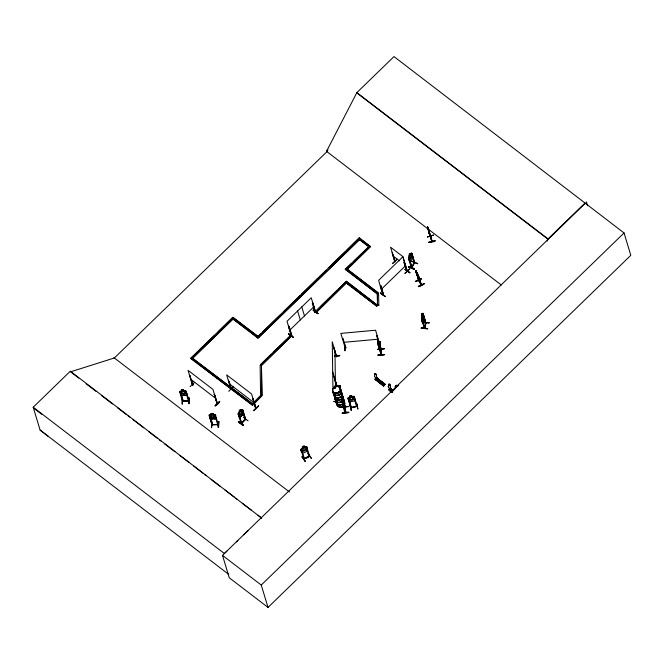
<?xml version="1.0" encoding="UTF-8"?>
<svg xmlns="http://www.w3.org/2000/svg" width="664" height="664" viewBox="0 0 664 664"><rect width="100%" height="100%" fill="white"/><g stroke="black" fill="none" stroke-linecap="round" stroke-linejoin="round"><path stroke-width="1" d="M188.941 401.023L182.575 401.529L179.653 391.619L185.264 390.781L186.069 391.179L189.008 401.039L186.31 391.843L185.721 392.084L186.31 391.843M179.728 391.694L180.284 391.171M180.508 392.499L179.927 392.349L180.508 392.499L183.281 401.247L182.691 401.521M186.957 394.134L186.625 395.279L181.604 395.611M182.218 398.574L182.193 404.26L182.5 398.533M182.625 401.496L182.5 400.931M183.745 390.938L184.932 391.221L185.547 393.271L184.75 394.233L182.749 394.399L181.413 393.603L180.791 391.544L181.753 391.096C179.346 388.689 187.074 390.175 181.421 390.05M188.418 400.84L185.721 391.893M183.214 401.014L188.908 400.716L188.252 400.517M189.074 403.712L189.041 397.869L189.057 403.529M189.124 403.679L189.423 398.01M304.427 458.625L301.663 449.835L301.141 450.117L301.663 449.835M424.254 327.966L424.686 327.493M424.354 328.298L424.495 327.825M424.777 327.858L424.362 327.493L425.865 322.712M425.765 322.38L425.599 323.011L423.151 313.823L425.923 323.36L423.151 313.823M426.089 322.812L424.653 328.348L424.611 327.925M425.989 322.53L424.396 328.34L421.441 318.662M418.718 279.884L421.383 284.682L420.843 284.399M418.685 280.706L416.087 270.812L418.428 276.763L416.677 273.651M375.716 378.779C376.762 377.758 375.284 378.663 376.571 378.156L385.087 384.539L376.671 378.065M389.004 390.191L389.527 389.685L392.449 392.109L389.087 389.486L391.337 391.918C386.68 390.432 391.378 387.925 390.125 389.121M423.914 320.438L424.279 318.222M422.603 313.433C421.366 314.661 420.885 321.31 422.926 323.717L424.371 318.18M408.966 258.902L409.057 258.354L411.63 267.907C410.543 268.854 419.631 255.001 411.439 267.824L408.509 258.138L411.605 253.084L414.27 263.21L414.834 262.795L411.887 253.739L414.27 263.21M408.509 266.994L414.195 269.302L408.509 266.994C408.451 265.824 414.942 268.422 414.203 269.31M408.626 266.538L414.311 268.845M216.398 417.839L216.066 419.017L211.052 419.092M212.912 413.514L210.787 413.514L212.53 419.05M214.704 414.51L215.501 414.95L214.704 414.51L209.094 415.124L212.057 424.952L209.293 415.946L209.899 415.739L212.513 424.943L209.899 415.739M339.719 355.68L335.054 356.128M348.633 406.625L342.118 407.248M211.368 427.649L212.082 421.93M215.094 415.614L215.675 415.598L215.094 415.614L217.726 424.786L218.282 424.171L217.643 424.528M217.709 424.761L217.767 424.171M219.012 421.798C217.734 420.785 217.767 427.757 218.589 427.475L218.996 421.781M218.232 427.483L218.647 421.632M377.94 349.422L384.456 348.808M192.709 384.713L192.394 384.207M192.933 384.829C191.929 385.278 193.44 382.547 191.415 379.775M216.862 402.94L217.385 403.33L216.896 403.031M217.335 403.214L217.485 403.662L214.314 394.358L217.111 403.297M231.304 389.303L230.84 388.905M228.441 380.165L231.412 389.585L230.989 389.345L226.648 374.878L251.548 393.935L255.939 408.36L255.474 407.48M255.466 408.028L252.918 398.898L256.096 408.202L255.491 408.061M243.331 414.07L243.456 412.485L243.373 414.07L239.87 417.473L238.974 416.834L239.895 417.399L243.373 414.07M376.347 378.38L385.004 384.622L383.551 386.025L375.118 379.576L376.588 377.932M423.981 320.446L424.113 319.152L423.491 317.101L422.985 317.143L422.561 320.671L423.864 323.368L424.337 321.517L423.939 320.413L424.337 321.517M421.449 315.375L422.005 313.532L421.681 317.741L422.304 319.799L422.81 319.749L423.234 316.23L422.611 314.172L422.262 314.728M424.811 327.867L421.839 318.82L424.628 328.306L424.777 327.742M337.03 385.743L336.814 386.274L336.665 385.394L337.08 386.523L332.697 371.865M337.104 386.182L340.167 385.759L334.581 386.382L340.126 385.85M342.383 401.164L345.629 412.651L342.682 403.156L342.923 403.646M334.1 387.859L334.316 388.523M334.822 388.033L334.598 387.876M334.963 387.967L334.863 388.531M338.657 391.743L339.188 391.428L338.69 391.777M338.847 391.926L339.329 391.644L338.823 391.519M380.97 348.974L381.178 354.866L381.094 349.214M381.07 349.297L381.327 349.828L378.023 339.96M381.003 354.036L381.443 354.825L378.696 345.33M421.242 328.248L421.275 327.784L427.682 328.738L421.242 328.273L427.657 328.73M421.267 327.792L427.616 328.564M288.798 333.909L293.546 337.445L288.599 334.141L288.798 333.71M380.563 292.899L385.261 296.443M388.407 385.004L388.946 384.141M238.534 422.047C238.808 420.436 243.995 425.217 243.207 425.632L238.534 422.047L243.223 425.582M238.708 421.673L243.456 425.383M238.741 421.798L243.389 425.209M342.101 399.944L341.968 397.861L342.964 400.566L343.014 404.152M378.115 341.254L377.7 340.059L378.04 341.254L378.14 340.698M307.125 450.773L307.332 449.345M303.938 458.915L309.648 456.185L306.544 446.416L301.39 448.673L300.875 449.478C300.784 454.242 304.411 453.429 307.183 450.781L307.432 449.37M336.225 355.887L336.374 356.717L336.631 356.095M336.665 385.493L337.096 386.24L334.1 376.812M345.147 406.824L345.404 412.676C342.416 410.061 340.549 384.116 343.52 406.368L342.209 398.699M345.662 412.535L345.438 406.8M304.527 458.915C301.431 459.363 310.37 457.712 309.441 455.662M308.909 456.168L309.382 455.687M409.173 254.993L409.505 256.096L408.468 258.18L409.356 261.143L410.111 261.674L409.389 261.077M421.972 320.762C421.781 319.641 422.047 313.491 423.466 315.292M422.038 320.77L421.881 319.093L422.985 314.844M421.839 318.82L421.706 319.326L422.063 318.844M423.366 313.848L423.018 314.329M422.81 322.131C426.579 311.623 421.134 323.069 422.877 322.14M430.762 236.409L432.056 241.571L427.508 226.706L429.218 232.076M427.981 228.549L431.832 241.63L431.899 240.742M302.244 456.799L305.365 461.555L302.004 456.94M216.779 403.189L217.327 403.812L212.936 389.386L188.036 370.338L192.386 384.805M314.869 312.138C315.923 312.935 314.122 312.03 315.375 311.648M395.097 261.716L392.158 252.594L394.665 261.732L394.781 261.176L395.113 261.657L390.515 247.157L402.965 256.686L407.381 271.385L407.073 270.555M411.315 267.451L414.195 262.977M411.414 267.775L412.004 267.36L409.248 258.437M414.394 263.06L414.519 262.313M241.621 422.877L241.09 423.408M245.663 418.951L245.705 419.374L242.841 410.219L242.435 410.618L245.389 419.681C245.755 416.992 243.472 422.868 241.09 423.491M351.488 407.455L350.808 407.613M357.182 406.069L356.568 405.961M388.423 384.663L388.664 385.925A1.469 0.664 -52.6 0 0 388.805 387.303L388.739 387.253A1.469 0.664 -52.6 0 1 388.598 385.875L388.664 385.925M392.524 390.764L390.258 388.913M350.194 405.073L351.405 410.518M407.331 270.929L406.999 270.663M407.356 271.36L407.215 270.746M406.658 271.294C408.152 271.344 406.161 270.555 407.065 271.692L404.11 262.629L404.517 262.23L404.268 262.753M333.801 388.1L334.399 387.635M333.992 387.917L333.801 388.382M239.032 416.876L238.135 413.846L239.513 412.078L239.189 410.925L240.617 409.489L239.181 410.974L239.513 412.078M240.617 409.489L240.999 410.626L242.02 409.647L238.085 413.879M394.217 389.652L395.595 387.817L395.213 386.672C397.014 383.12 396.632 388.008 398.051 385.344L398.699 385.311L394.574 388.714M383.593 386L375.094 378.978L384.082 385.527L375.658 379.061L375.143 379.559M375.459 379.252L383.618 385.743M383.584 386.016L384.066 385.543L383.659 385.859M389.32 389.892L391.835 391.436M392.814 390.473L390.15 388.888M390.532 388.706L390.49 388.125L392.847 390.449M345.106 350.692L344.989 344.882M418.328 275.477L421.25 285.138L418.494 280.233M418.785 280.158L418.42 280.025M226.889 551.128L222.498 555.378L229.254 577.755L268.015 607.419L630.8 255.325L624.044 232.956L393.993 56.581L356.858 92.628L326.547 151.267L326.995 151.616L114.366 357.979L70.533 371.832L78.75 378.123M547.202 241.148L548.024 238.916L356.858 92.628M336.258 355.763L336.523 356.46M374.637 373.882L374.463 374.338M374.612 374.089L374.936 373.633M342.192 397.711L345.288 407.663L345.537 407.024M342.226 397.769L345.512 407.638M378.123 339.702L378.206 345.255M343.064 338.781L342.483 339.038L343.064 338.781L345.819 347.953L345.147 347.43M379.908 344.475L379.219 344.641M380.007 344.807C379.534 345.396 378.588 344.168 379.841 344.284M239.521 412.029L238.882 413.116L239.505 415.174L240.517 415.332L241.912 413.979L242.393 412.377L241.771 410.319L240.916 410.676M394.972 388.855L395.603 387.768M410.169 253.316L409.065 254.993L409.032 257.292L409.647 259.342L410.435 259.375L411.672 256.055L411.049 253.997L410.418 254.478L410.086 253.382L410.476 254.511L411.638 253.175M414.461 263.293L412.087 253.822M410.045 261.649C412.07 261.906 412.942 253.241 412.527 257.682M411.879 261.525L417.565 263.832M350.741 407.406C351.629 406.385 351.646 408.7 351.306 407.206L350.874 407.339M350.841 407.729L357.224 406.376L354.227 396.524L353.422 396.333M291.089 335.171L291.123 335.611L291.38 334.847M291.189 335.503L291.62 335.121M383.12 294.509L383.485 294.102L382.904 294.716L378.613 280.332L402.874 256.785L406.941 271.103M383.501 294.509L380.663 285.371L380.256 285.769L382.97 294.559M241.571 422.918L238.957 414.261L238.384 414.543L238.957 414.261M245.68 419.357L241.298 423.649L240.99 423.159M288.782 333.934L293.546 337.445M376.845 377.899L385.303 384.323M383.526 294.526L383.12 294.841L383.526 294.526L380.663 285.371M419.009 280.681L418.934 280.274M420.827 284.292L421.15 284.491M334.714 388.216L334 388.299M334.764 388.232L334.266 388.457M334.913 388.357L333.992 388.548M345.172 347.787L345.712 347.372L345.753 347.953L345.247 347.72M379.418 344.89L379.318 344.276M379.841 344.483L379.285 344.873M188.352 400.84L188.908 400.467M390.058 388.938L392.548 390.731M412.029 261.234L417.731 263.533M211.94 424.703L218.448 424.545L212.596 424.454L212.513 424.918M190.103 376.09L189.838 375.616L192.85 385.078L192.245 384.439L192.958 384.888M190.07 386.631L194.618 382.331M214.738 394.673L214.157 394.507M315.184 312.545L315.591 312.146L311.242 297.754L286.989 321.301L291.421 335.677L288.466 326.613L289.039 326.339L291.737 335.37L291.322 335.735L291.687 334.913M289.039 326.339L288.466 326.613M312.478 303.597L312.727 303.074L312.312 303.473L315.134 312.586M228.707 391.303L233.23 386.871M217.477 403.579L216.813 403.496L217.277 403.778M231.313 389.262L230.997 388.747L231.246 389.104M219.618 401.338C209.525 409.605 219.037 404.783 219.651 401.371M215.177 405.953L219.726 401.546M314.719 311.399L313.209 310.262L318.156 313.557L315.334 312.03M253.341 399.213L252.76 399.047M253.739 410.352C268.563 396.234 244.012 420.088 258.512 406.219M383.435 294.202L382.954 294.692M407.381 271.302L406.924 271.742L404.11 262.629M405.048 269.335L409.929 272.705M253.648 402.55L251.556 404.583L260.562 395.478L261.475 396.176L252.461 405.281L191.572 358.992L192.452 358.128L252.436 403.72M257.258 336.034L233.761 318.039L232.881 318.903L257.997 338.117L258.786 336.972L232.857 317.342L190.659 358.294L191.655 359.265L192.452 358.128M257.997 338.117L360.278 238.841M190.659 358.294L251.465 404.31L252.345 403.446M396.964 259.201L392.358 263.716L396.997 259.325M404.235 262.114L407.264 271.128M404.957 273.219L409.638 269.02M404.99 273.377L409.539 268.937M48.356 436.472L40.097 430.056L33.2 407.223L70.334 371.184L261.699 518.119L257.956 515.264M328.033 149.832L326.497 151.317L501.27 284.972M190.751 358.577L195.191 354.261M196.668 352.825L214.43 335.586M218.132 331.992L232.857 317.342M191.572 358.992L233.761 318.039M191.655 359.265L233.106 319.035M260.927 333.685L257.964 336.557L359.282 237.861L370.52 246.676L346.998 269.509M262.404 332.249L280.166 315.01M283.868 311.416L300.153 295.613M301.639 294.177L326.057 270.472M329.02 267.592L345.305 251.789M346.782 250.353L359.282 237.861M258.877 337.254L359.539 239.555M377.484 300.203L377.384 294.036L345.272 269.244L369.616 245.979M345.355 269.526L351.239 263.815M354.178 260.969L368.877 246.693M370.437 246.394L346.259 270.223M289.687 330.249L313.947 306.702M260.495 364.561L261.483 365.532L260.495 364.561L290.815 335.129L291.728 335.826L261.483 365.532L261.94 395.661L261.4 365.258L291.728 335.826M315.475 311.972L315.143 311.524L346.351 281.237L377.559 305.332L376.671 306.195L346.367 283.005M260.578 364.843L270.929 354.792M273.892 351.92L290.16 336.125M320.405 306.785L336.673 290.99M338.889 288.832L346.351 281.237M316.13 312.503L346.376 282.789L316.13 312.503L315.226 311.806M252.461 405.281L261.475 396.176M243.339 417.399L248.062 420.885M245.057 419.175L245.489 418.793M381.319 289.28L405.571 265.741M376.671 306.195L377.476 305.058L377.301 293.762L378.189 292.899L347.064 269.086L378.189 292.899M376.612 377.509L377.442 378.588M389.594 389.403L390.117 389.112M389.818 389.926L390.897 388.996L390.175 385.867A1.469 0.664 -52.6 0 0 389.61 384.896L389.677 384.946A1.469 0.664 -52.6 0 1 390.241 385.917L390.175 385.867M390.49 388.125L391.32 389.212M395.213 386.672L396.715 385.352M548.024 238.916L585.158 202.869M261.5 517.472L224.366 553.51L33.2 407.223M236.392 541.899L237.853 540.479M243.705 534.802L248.087 530.553M261.243 517.779L585.283 203.292M268.015 607.419L261.259 585.042L624.044 232.956M357.224 406.376L350.949 407.903L347.994 398.043L348.583 397.512M374.869 373.583L375.434 373.4L375.799 374.322A1.469 0.664 -52.6 0 1 376.363 375.293L377.019 378.372L375.94 379.31L374.928 376.679A1.469 0.664 -52.6 0 1 374.786 375.309L374.479 374.454M388.747 384.207L389.32 384.008M304.419 459.007L304.319 458.426M315.176 312.204L315.541 311.773M291.272 335.395L291.712 335.005M381.153 382.688L380.904 381.924L380.671 382.73M245.514 419.167L242.559 409.539L243.406 412.527M241.406 423.101L238.799 414.145M351.538 407.812L348.783 398.624L348.251 398.956L348.783 398.624M291.571 335.162L288.873 326.215M245.323 419.689L245.016 419.374L240.941 423.209M241.281 423.615L238.193 413.879M349.986 397.172L349.048 397.794L349.662 399.844L350.982 400.475L352.941 399.994L353.729 398.856L353.107 396.806L351.945 396.69L351.671 395.536L349.571 396.051L350.003 397.23L348.542 397.479L353.456 396.35L352.02 396.698M209.168 415.141L209.774 414.751M313.176 310.055L317.956 313.723L313.259 310.179M409.721 272.896L404.94 269.235L409.945 272.713M345.413 407.314L342.798 398.118M381.236 349.496L375.592 330.224L340.831 333.403L345.247 348.036M304.452 447.063L305.506 446.922L306.129 448.98L305.448 450.366L303.68 451.321L302.469 450.947L301.854 448.897L302.684 448.017L302.278 446.913L304.203 445.942L304.486 447.113L305.805 446.399M302.386 446.972L304.153 446.017M301.456 448.748L302.718 448.067L302.311 446.963M306.262 447.345L306.884 447.237L306.262 447.345L309.009 456.492M301.987 456.973L302.253 456.616L305.365 461.555M304.353 458.517L308.826 456.093M311.192 458.376L308.005 453.504L311.441 458.268M345.745 347.712L345.014 347.662L345.247 348.011M349.911 405.156L351.132 410.609M416.818 272.348L415.739 270.846L418.353 275.518M416.278 271.676L415.822 271.335L418.727 280.183L421.482 285.005L418.27 275.693L418.727 276.041M419.266 279.021C413.398 268.364 420.561 281.976 419.175 278.507M421.491 278.565L415.647 281.619L421.482 278.548M421.515 278.681L415.49 281.345L421.549 278.747M424.263 283.478C411.813 288.857 422.296 286.483 424.279 283.52M381.136 382.622L380.655 382.671M211.202 414.651L210.239 415.041L210.862 417.1L212.198 417.955L214.19 417.897L214.987 416.984L214.372 414.934L213.194 414.593L212.92 413.456L214.522 419.001M344.691 345.089L344.815 350.733M309.142 456.459L308.801 456.002M303.979 459.239L300.941 449.453M425.823 323.036L425.566 322.887M427.574 226.972L428.139 228.823M427.948 228.275L429.01 232.45M429.832 235.33C431.044 240.21 429.135 230.425 429.21 233.354M429.517 233.902L429.251 232.649M430.297 236.774L428.288 229.844M427.998 227.262L430.836 236.757C429.027 233.114 432.82 243.929 431.542 240.833M428.861 231.487C427.334 225.66 430.728 237.222 429.732 234.923M428.579 231.014L428.927 232.01M428.869 231.304L428.404 229.653M427.367 236.957L433.683 235.031L427.384 237.031M428.712 242.318L435.086 240.6M428.761 242.476C441.352 238.625 432.837 242.991 428.703 242.269M188.385 400.475L188.485 401.056M349.671 396.126L351.629 395.653M353.904 397.379L354.476 397.238L353.945 397.57L356.576 406.534M348.824 401.064L349.878 401.986L354.817 400.782L355.132 399.529M351.48 407.322L356.468 406.111M357.854 408.808L356.651 403.347M218.298 424.777L215.435 414.9M378.812 346.334L378.762 342.757L376.646 335.718L377.235 335.669L376.646 335.718M385.186 384.373L376.72 377.891M390.598 388.515L393.038 390.258M389.237 389.959L392.299 392.324M241.962 409.663L242.617 409.572L242.011 409.705M379.974 341.836L380.074 347.529L379.899 341.694L380.306 341.852M333.66 347.197L336.598 356.692L332.241 341.744L332.921 386.921M345.197 348.002L345.77 347.928M335.063 355.904L339.719 355.447L334.781 356.244M335.021 356.028L339.727 355.763M334.54 386.265L340.184 386L334.581 386.539L340.175 386.058L335.536 386.763M334.598 386.805L340.184 386.29M342.118 407.024L348.642 406.393L342.126 407.024M345.537 407.123L345.396 412.618M345.305 412.352L345.67 412.078L342.392 402.093L341.902 397.869M342.259 413.29C354.883 412.759 346.21 410.892 342.259 413.29M334.108 377.318L334.324 376.787M333.834 401.479L336.689 401.554M336.681 401.413L333.884 401.67M345.272 269.244L377.301 293.762L378.654 293.928M377.476 305.058L378.829 305.216L377.559 305.332L346.434 281.519M343.537 342.35L378.297 339.179M378.397 340.325L381.327 349.828M379.476 348.583L379.086 342.649M378.073 344.209L381.41 354.842L381.319 349.198M261.857 395.379L260.587 395.495L260.13 365.374L261.4 365.258M381.078 354.543L378.281 345.197M377.982 354.983C391.395 353.157 381.194 356.551 377.982 355.024M384.556 354.559L378.032 355.207M342.333 399.438L343.006 403.222M342.275 402.027L343.695 406.476L343.288 400.458M342.259 400.824L341.993 399.57M343.371 406.019L343.62 406.484M180.326 391.27L181.753 391.154L181.421 389.992M186.567 395.18L181.645 395.57L180.542 394.574L181.604 395.678M189.008 400.741L182.55 401.189M211.31 415.017L213.302 414.958M211.932 417.067L213.924 417.017M209.293 415.946L209.882 415.938M211.783 421.972L211.725 427.641M212.48 424.337L211.965 424.603M423.267 319.284L423.956 319.384L423.242 319.948L423.151 322.472L423.076 320.056M423.831 316.139L423.989 317.807M423.773 322.14L429.234 322.795L422.802 322.339M423.649 322.264L429.11 322.895M423.2 323.526L423.466 322.156L423.79 323.36M421.183 284.541L418.478 275.593M218.315 424.52L212.065 424.927M350.907 407.945L347.936 398.109M430.579 235.828L432.056 241.455M408.617 266.579L414.303 268.887M186.003 391.196L183.745 390.996L183.48 389.793M255.814 408.302L252.918 398.898M192.792 385.087L189.838 375.616M380.596 293.04L385.344 296.601L380.406 293.256M231.412 389.585L231.014 389.328M232.881 318.903L257.906 337.835M192.535 358.411L226.175 383.858M227.818 385.103L229.453 386.34M231.097 387.585L250.793 402.484M356.991 93.043L548.149 239.331M393.221 256.105L399.446 260.869M359.365 238.144L370.52 246.676M376.588 305.913L345.546 282.374M315.143 311.524L316.047 312.221M375.558 373.517L375.799 374.322M390.374 388.241L393.777 390.872M390.308 388.797L392.714 390.573M375.592 378.189L375.791 378.837M389.469 388.805L389.668 389.461M375.509 379.144L383.892 385.709L375.094 378.978M388.971 389.602L392.399 392.225M291.811 336.108L290.815 335.129M257.881 336.274L258.786 336.972M232.939 317.624L233.844 318.322M229.346 383.825L254.246 402.882M251.465 404.31L252.378 404.998M190.742 379.285L215.642 398.342M113.917 357.639L289.462 491.974M86.154 383.784L96.014 391.337M101.766 395.736L112.457 403.919M117.387 407.688L126.434 414.61M128.077 415.871L129.721 417.125M133.007 419.64L143.698 427.824M148.628 431.6L157.667 438.514M159.31 439.776L160.954 441.029M164.249 443.552L174.931 451.727M179.861 455.504L188.908 462.418M193.838 466.194L202.877 473.117M204.529 474.37L206.172 475.631M211.102 479.408L220.141 486.322M225.079 490.098L234.118 497.021M235.762 498.274L237.405 499.536M242.335 503.312L251.382 510.226M222.498 555.378L261.259 585.042M40.097 430.056L228.798 574.46M33.399 407.879L41.658 414.286M348.882 400.981L349.92 401.936M429.234 233.438L429.932 235.745M422.985 314.769L423.474 315.226M209.99 418.021L211.086 419.117M209.99 418.079L211.052 419.158M381.319 382.099L380.538 382.024L380.572 382.671M416.054 271.593L416.403 272.032M429.069 232.79L428.438 230.308L428.554 230.773M306.544 446.416L307.366 449.395M416.029 270.846L417.913 274.572M417.133 274.456L417.971 275.958L417.357 273.9M388.739 387.253L389.884 389.976M417.083 275.278L415.573 270.729L418.768 280.731M427.815 228.142L427.749 227.661M429.807 234.907L429.998 235.454M427.873 228.291L428.064 228.839M586.436 201.897L587.599 205.757M411.572 253.15L412.46 256.08M416.087 270.812L416.461 271.999M409.057 258.354L411.755 267.301M422.868 313.176L425.923 323.36M421.93 313.524L422.329 314.736M421.906 314.113L421.615 315.226M396.698 385.228L397.047 386.456M396.474 385.734L395.578 386.606M395.271 386.664L395.653 387.801M378.156 341.628L378.804 345.413L378.181 343.354M377.791 341.761L378.189 344.284M378.206 345.205L379.169 348.202M391.345 388.78L390.042 390.449M389.37 384.091L389.677 384.946M383.734 383.252L382.19 384.647M381.26 381.36L379.717 382.754M377.467 378.165L376.164 379.833M354.244 396.582L355.057 399.545M336.656 356.178L336.482 355.738L336.598 356.634M333.668 347.712L336.333 356.701L336.2 356.277M345.404 406.683L345.57 407.123M312.727 303.074L315.632 312.097M313.474 307.308L314.968 312.47M334.98 380.198L336.814 386.274L334.988 380.447M301.78 306.942L304.477 315.898M297.605 310.993L300.311 319.94M303.855 446.316L302.726 446.93M242.435 410.618L245.248 419.731M240.584 409.572L240.966 410.717M229.155 381.443L231.62 389.469M214.314 394.358L217.012 403.305M183.115 390.042L181.836 390.15M180.508 392.299L183.281 401.438M428.936 232.458L429.483 234.093L429.01 232.259M429.293 232.732L428.961 231.935M429.517 233.919L428.587 230.599L429.932 235.471M430.006 235.562L430.123 236.085M356.626 403.347L357.871 408.999M379.011 342.649L379.41 344.317M343.213 400.467L343.612 402.135M348.766 412.402L342.25 413.033M379.941 341.711L380.074 347.529M378.571 293.646L378.829 305.216M377.882 341.014L377.899 342.126M377.766 340.051L377.725 341.91L377.7 340.059M334.947 350.692L335.486 386.838M340.856 391.851A4.109 3.478 -16.8 0 1 339.121 397.894A4.109 3.478 -16.8 0 1 334.092 394.042M340.856 391.66A4.175 3.536 -16.8 0 1 339.096 397.811A4.175 3.536 -16.8 0 1 333.984 393.893M341.479 393.91A4.109 3.478 -16.8 0 1 339.752 399.96A4.109 3.478 -16.8 0 1 334.714 396.109M341.429 393.785A4.092 3.461 -16.8 0 1 339.702 399.811A4.092 3.461 -16.8 0 1 334.689 395.976M340.109 389.195A4.175 3.536 -16.8 0 1 338.864 395.138A4.175 3.536 -16.8 0 1 333.112 392.358M340.74 391.428A4.117 3.486 -16.8 0 1 339.005 397.487A4.117 3.486 -16.8 0 1 333.959 393.627M340.117 389.378A4.117 3.486 -16.8 0 1 338.881 395.238A4.117 3.486 -16.8 0 1 333.212 392.499M340.076 389.062A4.175 3.536 -16.8 0 1 338.823 395.014A4.175 3.536 -16.8 0 1 333.071 392.233M339.985 388.963A4.109 3.478 -16.8 0 1 338.756 394.823A4.109 3.478 -16.8 0 1 333.096 392.084M342.981 398.89A4.109 3.478 -16.8 0 1 343.686 403.073M343.056 403.861A4.109 3.478 -16.8 0 1 338.167 404.866A4.109 3.478 -16.8 0 1 336.216 401.081M343.603 400.948A4.109 3.478 -16.8 0 1 341.877 406.999A4.109 3.478 -16.8 0 1 336.839 403.148M343.554 400.824A4.092 3.461 -16.8 0 1 341.827 406.849A4.092 3.461 -16.8 0 1 336.814 403.015M342.234 396.234A4.175 3.536 -16.8 0 1 342.956 400.483M342.309 401.28A4.175 3.536 -16.8 0 1 337.345 402.301A4.175 3.536 -16.8 0 1 335.361 398.458M342.865 398.466A4.117 3.486 -16.8 0 1 343.57 402.658M342.939 403.446A4.117 3.486 -16.8 0 1 338.034 404.459A4.117 3.486 -16.8 0 1 336.084 400.666M342.948 398.574A4.175 3.536 -16.8 0 1 343.661 402.824M343.022 403.621A4.175 3.536 -16.8 0 1 338.051 404.65A4.175 3.536 -16.8 0 1 336.075 400.807M342.201 396.101A4.175 3.536 -16.8 0 1 342.914 400.359M342.275 401.156A4.175 3.536 -16.8 0 1 337.304 402.176A4.175 3.536 -16.8 0 1 335.328 398.334M342.109 396.001A4.109 3.478 -16.8 0 1 342.815 400.193M342.184 400.973A4.109 3.478 -16.8 0 1 337.777 402.143A4.109 3.478 -16.8 0 1 335.22 399.122M341.537 394.159A4.092 3.461 -16.8 0 1 339.81 400.176A4.092 3.461 -16.8 0 1 334.797 396.342M342.898 397.08A4.117 3.486 -16.8 0 1 342.948 400.608M342.317 401.396A4.117 3.486 -16.8 0 1 337.42 402.401A4.117 3.486 -16.8 0 1 335.461 398.616M183.115 400.923C183.007 402.243 183.621 400.433 182.592 400.907L183.115 400.923M423.25 318.023L422.802 319.749L423.424 321.799L423.873 320.073L423.25 318.023M424.064 321.301L423.889 322.779L424.064 321.301M422.37 315.093L421.922 316.819L422.545 318.869L422.993 317.151L422.37 315.093M409.962 253.847L409.447 255.233L409.962 253.847M410.526 254.851L409.547 256.437L410.169 258.495L411.149 256.902L410.526 254.851M240.385 410.003L239.604 411.232L240.385 410.003M241.024 411.041L239.629 412.394L240.252 414.452L241.646 413.099L241.024 411.041M382.091 381.941L380.596 383.485L382.091 381.941M382.854 382.522L381.36 384.074L382.854 382.522M384.282 383.618L382.788 385.161L384.282 383.618M304.56 447.428L302.801 448.383L303.415 450.441L305.183 449.486L304.56 447.428M424.313 283.644L418.403 286.524L424.321 283.669M351.322 395.86L350.169 396.532L351.322 395.86M352.061 397.055L350.094 397.537L350.716 399.587L352.675 399.114L352.061 397.055M384.464 348.6L377.899 349.297L384.464 348.6M183.862 391.303L181.861 391.461L182.484 393.511L184.484 393.354L183.862 391.303M212.555 413.689L211.276 413.722L212.555 413.689M368.644 246.56L359.307 239.413L368.644 246.56M334.548 392.872A4.109 3.478 -16.8 0 0 340.582 389.27A4.109 3.478 -16.8 0 0 334.457 386.78A4.109 3.478 -16.8 0 0 334.548 392.872M334.614 393.071A4.092 3.461 -16.8 0 0 340.632 389.486A4.1 3.469 -16.8 0 0 334.523 386.996A4.1 3.469 -16.8 0 0 334.614 393.071A4.1 3.469 -16.8 0 0 340.64 389.477A4.092 3.461 -16.8 0 0 334.523 387.004A4.092 3.461 -16.8 0 0 334.614 393.071M334.565 392.963A4.125 3.494 -16.8 0 0 340.624 389.353A4.125 3.494 -16.8 0 0 334.473 386.855A4.125 3.494 -16.8 0 0 334.565 392.963"/></g></svg>
